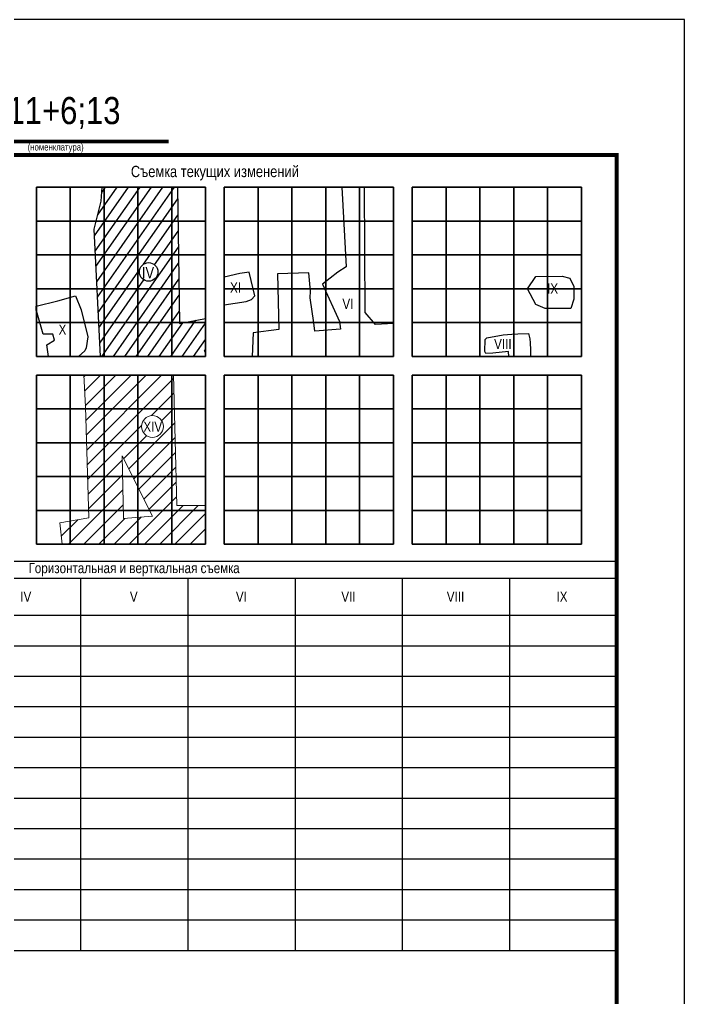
# Model space of a CAD drawing. Header units: millimetres. Extents: x 5990 to 6530, y 11480 to 11770.
# Drawn here: x 6431.8 to 6530, y 11625.4 to 11770 of the extents above; entities that cross this region are included whole.
import ezdxf
from ezdxf.enums import TextEntityAlignment as Align

# ---------------------------------------------------------------- set-up
doc = ezdxf.new("R2010")
doc.units = ezdxf.units.MM
doc.layers.add('01 ПЛАНШЕТ', color=7, linetype='Continuous')
doc.styles.add('Р-131', font='ARIALN.TTF')

msp = doc.modelspace()

# ---------------------------------------------------------------- hatches: boundary and pattern name
at = {"layer": '01 ПЛАНШЕТ', "lineweight": 25}
h = msp.add_hatch(dxfattribs=at)
h.set_pattern_fill('ANSI31', color=4, scale=11.1, angle=10, style=0)
h.set_pattern_definition([(55, (-708.539, -1286.175), (-1.13657346, 0.7958373), [])])
h.paths.add_polyline_path([(6459.29, 11720.25), (6443.76, 11720.25), (6442.84, 11739.02), (6443.9, 11743.17), (6444.04, 11745.23), (6455.16, 11745.23), (6455.44, 11725.11), (6459.29, 11725.84), (6459.29, 11721.14), (6459.08, 11721.1), (6459.29, 11720.72)])
edge = h.paths.add_edge_path(flags=16)
edge.add_arc((6450.89, 11732.72), 1.37, 0, 360)
at = {"layer": '01 ПЛАНШЕТ', "lineweight": 15}
h = msp.add_hatch(dxfattribs=at)
h.set_pattern_fill('ANSI31', color=225, scale=0.5)
h.paths.add_polyline_path([(6441.31, 11717.5), (6441.54, 11712.78), (6442.05, 11696.41), (6437.75, 11695.65), (6438.11, 11692.5), (6459.29, 11692.5), (6459.29, 11698.2), (6455.04, 11698.2), (6454.56, 11717.5)])
h.paths.add_polyline_path([(6447.15, 11696.3), (6451.46, 11696.62), (6447, 11705.57)], flags=16)
edge = h.paths.add_edge_path(flags=16)
edge.add_arc((6451.45, 11709.89), 1.62, 0, 360)

# ---------------------------------------------------------------- linework, layer by layer
at = {"layer": '01 ПЛАНШЕТ', "color": 7}
for points in [[(6260, 11480), (6530, 11480), (6530, 11770), (6260, 11770)], [(6434.31, 11745.23), (6439.31, 11745.23), (6439.31, 11740.23), (6434.31, 11740.23)], [(6439.31, 11745.23), (6444.3, 11745.23), (6444.3, 11740.23), (6439.31, 11740.23)], [(6444.3, 11745.23), (6449.3, 11745.23), (6449.3, 11740.23), (6444.3, 11740.23)], [(6449.3, 11745.23), (6454.29, 11745.23), (6454.29, 11740.23), (6449.3, 11740.23)], [(6454.29, 11745.23), (6459.29, 11745.23), (6459.29, 11740.23), (6454.29, 11740.23)], [(6462.06, 11745.23), (6467.06, 11745.23), (6467.06, 11740.23), (6462.06, 11740.23)], [(6467.06, 11745.23), (6472.05, 11745.23), (6472.05, 11740.23), (6467.06, 11740.23)], [(6472.05, 11745.23), (6477.05, 11745.23), (6477.05, 11740.23), (6472.05, 11740.23)], [(6477.05, 11745.23), (6482.04, 11745.23), (6482.04, 11740.23), (6477.05, 11740.23)], [(6482.04, 11745.23), (6487.04, 11745.23), (6487.04, 11740.23), (6482.04, 11740.23)], [(6489.81, 11745.23), (6494.81, 11745.23), (6494.81, 11740.23), (6489.81, 11740.23)], [(6494.81, 11745.23), (6499.8, 11745.23), (6499.8, 11740.23), (6494.81, 11740.23)], [(6499.8, 11745.23), (6504.8, 11745.23), (6504.8, 11740.23), (6499.8, 11740.23)], [(6504.8, 11745.23), (6509.79, 11745.23), (6509.79, 11740.23), (6504.8, 11740.23)], [(6509.79, 11745.23), (6514.79, 11745.23), (6514.79, 11740.23), (6509.79, 11740.23)], [(6434.31, 11740.23), (6439.31, 11740.23), (6439.31, 11735.24), (6434.31, 11735.24)], [(6439.31, 11740.23), (6444.3, 11740.23), (6444.3, 11735.24), (6439.31, 11735.24)], [(6444.3, 11740.23), (6449.3, 11740.23), (6449.3, 11735.24), (6444.3, 11735.24)], [(6449.3, 11740.23), (6454.29, 11740.23), (6454.29, 11735.24), (6449.3, 11735.24)], [(6454.29, 11740.23), (6459.29, 11740.23), (6459.29, 11735.24), (6454.29, 11735.24)], [(6462.06, 11740.23), (6467.06, 11740.23), (6467.06, 11735.24), (6462.06, 11735.24)], [(6467.06, 11740.23), (6472.05, 11740.23), (6472.05, 11735.24), (6467.06, 11735.24)], [(6472.05, 11740.23), (6477.05, 11740.23), (6477.05, 11735.24), (6472.05, 11735.24)], [(6477.05, 11740.23), (6482.04, 11740.23), (6482.04, 11735.24), (6477.05, 11735.24)], [(6482.04, 11740.23), (6487.04, 11740.23), (6487.04, 11735.24), (6482.04, 11735.24)], [(6489.81, 11740.23), (6494.81, 11740.23), (6494.81, 11735.24), (6489.81, 11735.24)], [(6494.81, 11740.23), (6499.8, 11740.23), (6499.8, 11735.24), (6494.81, 11735.24)], [(6499.8, 11740.23), (6504.8, 11740.23), (6504.8, 11735.24), (6499.8, 11735.24)], [(6504.8, 11740.23), (6509.79, 11740.23), (6509.79, 11735.24), (6504.8, 11735.24)], [(6509.79, 11740.23), (6514.79, 11740.23), (6514.79, 11735.24), (6509.79, 11735.24)], [(6434.31, 11735.24), (6439.31, 11735.24), (6439.31, 11730.24), (6434.31, 11730.24)], [(6439.31, 11735.24), (6444.3, 11735.24), (6444.3, 11730.24), (6439.31, 11730.24)], [(6444.3, 11735.24), (6449.3, 11735.24), (6449.3, 11730.24), (6444.3, 11730.24)], [(6449.3, 11735.24), (6454.29, 11735.24), (6454.29, 11730.24), (6449.3, 11730.24)], [(6454.29, 11735.24), (6459.29, 11735.24), (6459.29, 11730.24), (6454.29, 11730.24)], [(6462.06, 11735.24), (6467.06, 11735.24), (6467.06, 11730.24), (6462.06, 11730.24)], [(6467.06, 11735.24), (6472.05, 11735.24), (6472.05, 11730.24), (6467.06, 11730.24)], [(6472.05, 11735.24), (6477.05, 11735.24), (6477.05, 11730.24), (6472.05, 11730.24)], [(6477.05, 11735.24), (6482.04, 11735.24), (6482.04, 11730.24), (6477.05, 11730.24)], [(6482.04, 11735.24), (6487.04, 11735.24), (6487.04, 11730.24), (6482.04, 11730.24)], [(6489.81, 11735.24), (6494.81, 11735.24), (6494.81, 11730.24), (6489.81, 11730.24)], [(6494.81, 11735.24), (6499.8, 11735.24), (6499.8, 11730.24), (6494.81, 11730.24)], [(6499.8, 11735.24), (6504.8, 11735.24), (6504.8, 11730.24), (6499.8, 11730.24)], [(6504.8, 11735.24), (6509.79, 11735.24), (6509.79, 11730.24), (6504.8, 11730.24)], [(6509.79, 11735.24), (6514.79, 11735.24), (6514.79, 11730.24), (6509.79, 11730.24)], [(6434.31, 11730.24), (6439.31, 11730.24), (6439.31, 11725.25), (6434.31, 11725.25)], [(6439.31, 11730.24), (6444.3, 11730.24), (6444.3, 11725.25), (6439.31, 11725.25)], [(6444.3, 11730.24), (6449.3, 11730.24), (6449.3, 11725.25), (6444.3, 11725.25)], [(6449.3, 11730.24), (6454.29, 11730.24), (6454.29, 11725.25), (6449.3, 11725.25)], [(6454.29, 11730.24), (6459.29, 11730.24), (6459.29, 11725.25), (6454.29, 11725.25)], [(6462.06, 11730.24), (6467.06, 11730.24), (6467.06, 11725.25), (6462.06, 11725.25)], [(6467.06, 11730.24), (6472.05, 11730.24), (6472.05, 11725.25), (6467.06, 11725.25)], [(6472.05, 11730.24), (6477.05, 11730.24), (6477.05, 11725.25), (6472.05, 11725.25)], [(6477.05, 11730.24), (6482.04, 11730.24), (6482.04, 11725.25), (6477.05, 11725.25)], [(6482.04, 11730.24), (6487.04, 11730.24), (6487.04, 11725.25), (6482.04, 11725.25)], [(6489.81, 11730.24), (6494.81, 11730.24), (6494.81, 11725.25), (6489.81, 11725.25)], [(6494.81, 11730.24), (6499.8, 11730.24), (6499.8, 11725.25), (6494.81, 11725.25)], [(6499.8, 11730.24), (6504.8, 11730.24), (6504.8, 11725.25), (6499.8, 11725.25)], [(6504.8, 11730.24), (6509.79, 11730.24), (6509.79, 11725.25), (6504.8, 11725.25)], [(6509.79, 11730.24), (6514.79, 11730.24), (6514.79, 11725.25), (6509.79, 11725.25)], [(6434.31, 11725.25), (6439.31, 11725.25), (6439.31, 11720.25), (6434.31, 11720.25)], [(6439.31, 11725.25), (6444.3, 11725.25), (6444.3, 11720.25), (6439.31, 11720.25)], [(6444.3, 11725.25), (6449.3, 11725.25), (6449.3, 11720.25), (6444.3, 11720.25)], [(6449.3, 11725.25), (6454.29, 11725.25), (6454.29, 11720.25), (6449.3, 11720.25)], [(6454.29, 11725.25), (6459.29, 11725.25), (6459.29, 11720.25), (6454.29, 11720.25)], [(6462.06, 11725.25), (6467.06, 11725.25), (6467.06, 11720.25), (6462.06, 11720.25)], [(6467.06, 11725.25), (6472.05, 11725.25), (6472.05, 11720.25), (6467.06, 11720.25)], [(6472.05, 11725.25), (6477.05, 11725.25), (6477.05, 11720.25), (6472.05, 11720.25)], [(6477.05, 11725.25), (6482.04, 11725.25), (6482.04, 11720.25), (6477.05, 11720.25)], [(6482.04, 11725.25), (6487.04, 11725.25), (6487.04, 11720.25), (6482.04, 11720.25)], [(6489.81, 11725.25), (6494.81, 11725.25), (6494.81, 11720.25), (6489.81, 11720.25)], [(6494.81, 11725.25), (6499.8, 11725.25), (6499.8, 11720.25), (6494.81, 11720.25)], [(6499.8, 11725.25), (6504.8, 11725.25), (6504.8, 11720.25), (6499.8, 11720.25)], [(6504.8, 11725.25), (6509.79, 11725.25), (6509.79, 11720.25), (6504.8, 11720.25)], [(6509.79, 11725.25), (6514.79, 11725.25), (6514.79, 11720.25), (6509.79, 11720.25)], [(6434.31, 11717.48), (6439.31, 11717.48), (6439.31, 11712.48), (6434.31, 11712.48)], [(6439.31, 11717.48), (6444.3, 11717.48), (6444.3, 11712.48), (6439.31, 11712.48)], [(6444.3, 11717.48), (6449.3, 11717.48), (6449.3, 11712.48), (6444.3, 11712.48)], [(6449.3, 11717.48), (6454.29, 11717.48), (6454.29, 11712.48), (6449.3, 11712.48)], [(6454.29, 11717.48), (6459.29, 11717.48), (6459.29, 11712.48), (6454.29, 11712.48)], [(6462.06, 11717.48), (6467.06, 11717.48), (6467.06, 11712.48), (6462.06, 11712.48)], [(6467.06, 11717.48), (6472.05, 11717.48), (6472.05, 11712.48), (6467.06, 11712.48)], [(6472.05, 11717.48), (6477.05, 11717.48), (6477.05, 11712.48), (6472.05, 11712.48)], [(6477.05, 11717.48), (6482.04, 11717.48), (6482.04, 11712.48), (6477.05, 11712.48)], [(6482.04, 11717.48), (6487.04, 11717.48), (6487.04, 11712.48), (6482.04, 11712.48)], [(6489.81, 11717.48), (6494.81, 11717.48), (6494.81, 11712.48), (6489.81, 11712.48)], [(6494.81, 11717.48), (6499.8, 11717.48), (6499.8, 11712.48), (6494.81, 11712.48)], [(6499.8, 11717.48), (6504.8, 11717.48), (6504.8, 11712.48), (6499.8, 11712.48)], [(6504.8, 11717.48), (6509.79, 11717.48), (6509.79, 11712.48), (6504.8, 11712.48)], [(6509.79, 11717.48), (6514.79, 11717.48), (6514.79, 11712.48), (6509.79, 11712.48)], [(6434.31, 11712.48), (6439.31, 11712.48), (6439.31, 11707.49), (6434.31, 11707.49)], [(6439.31, 11712.48), (6444.3, 11712.48), (6444.3, 11707.49), (6439.31, 11707.49)], [(6444.3, 11712.48), (6449.3, 11712.48), (6449.3, 11707.49), (6444.3, 11707.49)], [(6449.3, 11712.48), (6454.29, 11712.48), (6454.29, 11707.49), (6449.3, 11707.49)], [(6454.29, 11712.48), (6459.29, 11712.48), (6459.29, 11707.49), (6454.29, 11707.49)], [(6462.06, 11712.48), (6467.06, 11712.48), (6467.06, 11707.49), (6462.06, 11707.49)], [(6467.06, 11712.48), (6472.05, 11712.48), (6472.05, 11707.49), (6467.06, 11707.49)], [(6472.05, 11712.48), (6477.05, 11712.48), (6477.05, 11707.49), (6472.05, 11707.49)], [(6477.05, 11712.48), (6482.04, 11712.48), (6482.04, 11707.49), (6477.05, 11707.49)], [(6482.04, 11712.48), (6487.04, 11712.48), (6487.04, 11707.49), (6482.04, 11707.49)], [(6489.81, 11712.48), (6494.81, 11712.48), (6494.81, 11707.49), (6489.81, 11707.49)], [(6494.81, 11712.48), (6499.8, 11712.48), (6499.8, 11707.49), (6494.81, 11707.49)], [(6499.8, 11712.48), (6504.8, 11712.48), (6504.8, 11707.49), (6499.8, 11707.49)], [(6504.8, 11712.48), (6509.79, 11712.48), (6509.79, 11707.49), (6504.8, 11707.49)], [(6509.79, 11712.48), (6514.79, 11712.48), (6514.79, 11707.49), (6509.79, 11707.49)], [(6434.31, 11707.49), (6439.31, 11707.49), (6439.31, 11702.49), (6434.31, 11702.49)], [(6439.31, 11707.49), (6444.3, 11707.49), (6444.3, 11702.49), (6439.31, 11702.49)], [(6444.3, 11707.49), (6449.3, 11707.49), (6449.3, 11702.49), (6444.3, 11702.49)], [(6449.3, 11707.49), (6454.29, 11707.49), (6454.29, 11702.49), (6449.3, 11702.49)], [(6454.29, 11707.49), (6459.29, 11707.49), (6459.29, 11702.49), (6454.29, 11702.49)], [(6462.06, 11707.49), (6467.06, 11707.49), (6467.06, 11702.49), (6462.06, 11702.49)], [(6467.06, 11707.49), (6472.05, 11707.49), (6472.05, 11702.49), (6467.06, 11702.49)], [(6472.05, 11707.49), (6477.05, 11707.49), (6477.05, 11702.49), (6472.05, 11702.49)], [(6477.05, 11707.49), (6482.04, 11707.49), (6482.04, 11702.49), (6477.05, 11702.49)], [(6482.04, 11707.49), (6487.04, 11707.49), (6487.04, 11702.49), (6482.04, 11702.49)], [(6489.81, 11707.49), (6494.81, 11707.49), (6494.81, 11702.49), (6489.81, 11702.49)], [(6494.81, 11707.49), (6499.8, 11707.49), (6499.8, 11702.49), (6494.81, 11702.49)], [(6499.8, 11707.49), (6504.8, 11707.49), (6504.8, 11702.49), (6499.8, 11702.49)], [(6504.8, 11707.49), (6509.79, 11707.49), (6509.79, 11702.49), (6504.8, 11702.49)], [(6509.79, 11707.49), (6514.79, 11707.49), (6514.79, 11702.49), (6509.79, 11702.49)], [(6434.31, 11702.49), (6439.31, 11702.49), (6439.31, 11697.5), (6434.31, 11697.5)], [(6439.31, 11702.49), (6444.3, 11702.49), (6444.3, 11697.5), (6439.31, 11697.5)], [(6444.3, 11702.49), (6449.3, 11702.49), (6449.3, 11697.5), (6444.3, 11697.5)], [(6449.3, 11702.49), (6454.29, 11702.49), (6454.29, 11697.5), (6449.3, 11697.5)], [(6454.29, 11702.49), (6459.29, 11702.49), (6459.29, 11697.5), (6454.29, 11697.5)], [(6462.06, 11702.49), (6467.06, 11702.49), (6467.06, 11697.5), (6462.06, 11697.5)], [(6467.06, 11702.49), (6472.05, 11702.49), (6472.05, 11697.5), (6467.06, 11697.5)], [(6472.05, 11702.49), (6477.05, 11702.49), (6477.05, 11697.5), (6472.05, 11697.5)], [(6477.05, 11702.49), (6482.04, 11702.49), (6482.04, 11697.5), (6477.05, 11697.5)], [(6482.04, 11702.49), (6487.04, 11702.49), (6487.04, 11697.5), (6482.04, 11697.5)], [(6489.81, 11702.49), (6494.81, 11702.49), (6494.81, 11697.5), (6489.81, 11697.5)], [(6494.81, 11702.49), (6499.8, 11702.49), (6499.8, 11697.5), (6494.81, 11697.5)], [(6499.8, 11702.49), (6504.8, 11702.49), (6504.8, 11697.5), (6499.8, 11697.5)], [(6504.8, 11702.49), (6509.79, 11702.49), (6509.79, 11697.5), (6504.8, 11697.5)], [(6509.79, 11702.49), (6514.79, 11702.49), (6514.79, 11697.5), (6509.79, 11697.5)], [(6434.31, 11697.5), (6439.31, 11697.5), (6439.31, 11692.5), (6434.31, 11692.5)], [(6439.31, 11697.5), (6444.3, 11697.5), (6444.3, 11692.5), (6439.31, 11692.5)], [(6444.3, 11697.5), (6449.3, 11697.5), (6449.3, 11692.5), (6444.3, 11692.5)], [(6449.3, 11697.5), (6454.29, 11697.5), (6454.29, 11692.5), (6449.3, 11692.5)], [(6454.29, 11697.5), (6459.29, 11697.5), (6459.29, 11692.5), (6454.29, 11692.5)], [(6462.06, 11697.5), (6467.06, 11697.5), (6467.06, 11692.5), (6462.06, 11692.5)], [(6467.06, 11697.5), (6472.05, 11697.5), (6472.05, 11692.5), (6467.06, 11692.5)], [(6472.05, 11697.5), (6477.05, 11697.5), (6477.05, 11692.5), (6472.05, 11692.5)], [(6477.05, 11697.5), (6482.04, 11697.5), (6482.04, 11692.5), (6477.05, 11692.5)], [(6482.04, 11697.5), (6487.04, 11697.5), (6487.04, 11692.5), (6482.04, 11692.5)], [(6489.81, 11697.5), (6494.81, 11697.5), (6494.81, 11692.5), (6489.81, 11692.5)], [(6494.81, 11697.5), (6499.8, 11697.5), (6499.8, 11692.5), (6494.81, 11692.5)], [(6499.8, 11697.5), (6504.8, 11697.5), (6504.8, 11692.5), (6499.8, 11692.5)], [(6504.8, 11697.5), (6509.79, 11697.5), (6509.79, 11692.5), (6504.8, 11692.5)], [(6509.79, 11697.5), (6514.79, 11697.5), (6514.79, 11692.5), (6509.79, 11692.5)]]:
    msp.add_lwpolyline(points, close=True, dxfattribs=at)
for points, const_width in [([(6421.21, 11751.99), (6453.82, 11751.99)], 0.5), ([(6270, 11500), (6520, 11500), (6520, 11750), (6270, 11750), (6270, 11500)], 0.6)]:
    msp.add_lwpolyline(points, dxfattribs=dict(at, const_width=const_width))
for points in [[(6434.31, 11720.25), (6459.29, 11720.25), (6459.29, 11745.23), (6434.31, 11745.23), (6434.31, 11720.25)], [(6459.29, 11720.25), (6443.76, 11720.25), (6442.84, 11739.02), (6443.9, 11743.17), (6444.04, 11745.23), (6455.16, 11745.23), (6455.44, 11725.11), (6459.29, 11725.84), (6459.29, 11721.14), (6459.08, 11721.1), (6459.29, 11720.72), (6459.29, 11720.25)], [(6462.06, 11720.25), (6487.04, 11720.25), (6487.04, 11745.23), (6462.06, 11745.23), (6462.06, 11720.25)], [(6489.81, 11720.25), (6514.79, 11720.25), (6514.79, 11745.23), (6489.81, 11745.23), (6489.81, 11720.25)], [(6434.31, 11692.5), (6459.29, 11692.5), (6459.29, 11717.48), (6434.31, 11717.48), (6434.31, 11692.5)], [(6462.06, 11692.5), (6487.04, 11692.5), (6487.04, 11717.48), (6462.06, 11717.48), (6462.06, 11692.5)], [(6489.81, 11692.5), (6514.79, 11692.5), (6514.79, 11717.48), (6489.81, 11717.48), (6489.81, 11692.5)], [(6350, 11682), (6350, 11690), (6520, 11690)], [(6377.5, 11687.5), (6520, 11687.5)], [(6440.83, 11687.5), (6440.83, 11632.5)], [(6456.67, 11687.5), (6456.67, 11632.5)], [(6472.5, 11687.5), (6472.5, 11632.5)], [(6488.33, 11687.5), (6488.33, 11632.5)], [(6504.17, 11687.5), (6504.17, 11632.5)], [(6350, 11682), (6520, 11682)], [(6350, 11677.5), (6520, 11677.5)], [(6350, 11673), (6520, 11673)], [(6350, 11668.5), (6520, 11668.5)], [(6350, 11664), (6520, 11664)], [(6350, 11659.5), (6520, 11659.5)], [(6350, 11655), (6520, 11655)], [(6350, 11650.5), (6520, 11650.5)], [(6350, 11646), (6520, 11646)], [(6350, 11641.5), (6520, 11641.5)], [(6350, 11637), (6520, 11637)], [(6350, 11632.5), (6520, 11632.5)]]:
    msp.add_lwpolyline(points, dxfattribs=at)
at = {"layer": '01 ПЛАНШЕТ', "color": 6, "lineweight": 30}
msp.add_lwpolyline([(6487.06, 11720.25), (6487.06, 11720.25), (6487.06, 11725.1), (6484.37, 11724.96), (6482.86, 11726.74), (6482.78, 11745.25), (6479.4, 11745.25), (6480.03, 11733.49), (6478.8, 11732.7), (6476.55, 11730.91), (6479.07, 11725.38), (6479.21, 11724.28), (6475.45, 11723.97), (6475.28, 11725.18), (6474.75, 11728.87), (6474.79, 11729.9), (6474.52, 11732.58), (6469.91, 11732.46), (6470.13, 11724.21), (6466.31, 11723.74), (6466.19, 11720.25), (6487.06, 11720.25), (6487.06, 11720.25), (6487.06, 11720.25)], dxfattribs=at)
at = {"layer": '01 ПЛАНШЕТ', "color": 5, "lineweight": 30}
msp.add_lwpolyline([(6462.06, 11727.88), (6463.65, 11728.12), (6465.3, 11728.34), (6465.67, 11728.52), (6466.09, 11728.67), (6466.57, 11729.17), (6465.73, 11732.67), (6464.36, 11732.49), (6462.06, 11731.94)], close=True, dxfattribs=at)
at = {"layer": '01 ПЛАНШЕТ', "color": 94, "lineweight": 30}
msp.add_lwpolyline([(6513.21, 11727.33), (6509.44, 11727.33), (6508.08, 11727.91), (6506.85, 11730.22), (6508.05, 11732.06), (6511.97, 11732.09), (6513.07, 11731.79), (6513.66, 11730.56), (6513.69, 11728.7)], close=True, dxfattribs=at)
at = {"layer": '01 ПЛАНШЕТ', "color": 2, "lineweight": 30}
msp.add_lwpolyline([(6436.1, 11720.25), (6436.1, 11720.25), (6435.84, 11721.95), (6436.98, 11722.63), (6436.74, 11723.51), (6435.31, 11723.51), (6434.41, 11726.63), (6434.29, 11727.07), (6434.29, 11727.68), (6434.29, 11727.68), (6437.5, 11728.46), (6440.08, 11729.17), (6440.91, 11727.11), (6441.9, 11723.13), (6441.9, 11723.13), (6441.64, 11721.53), (6441.46, 11721.08), (6440.55, 11720.25), (6436.1, 11720.25), (6436.1, 11720.25)], close=True, dxfattribs=at)
at = {"layer": '01 ПЛАНШЕТ', "color": 4, "lineweight": 30}
msp.add_lwpolyline([(6507.28, 11720.25), (6504.08, 11720.25), (6504.03, 11720.96), (6501.7, 11720.72), (6500.68, 11720.68), (6500.55, 11720.95), (6500.6, 11722.74), (6500.81, 11723), (6503.24, 11723.45), (6504.53, 11723.53), (6505.41, 11723.56), (6506.99, 11723.64), (6507.15, 11722.85), (6507.2, 11722.27), (6507.29, 11721.2)], close=True, dxfattribs=at)
at = {"layer": '01 ПЛАНШЕТ', "color": 225, "lineweight": 15}
for points in [[(6441.31, 11717.5), (6441.54, 11712.78), (6442.05, 11696.41), (6437.75, 11695.65), (6438.11, 11692.5), (6459.29, 11692.5), (6459.29, 11698.2), (6455.04, 11698.2), (6454.56, 11717.5), (6441.31, 11717.5)], [(6447.15, 11696.3), (6451.46, 11696.62), (6447, 11705.57), (6447.15, 11696.3)]]:
    msp.add_lwpolyline(points, dxfattribs=at)
at = {"layer": '01 ПЛАНШЕТ'}
msp.add_circle((6450.89, 11732.72), 1.37, dxfattribs=at)
at = {"layer": '01 ПЛАНШЕТ', "color": 225, "lineweight": 15}
msp.add_circle((6451.45, 11709.89), 1.62, dxfattribs=at)

# ---------------------------------------------------------------- texts
at = {"layer": '01 ПЛАНШЕТ', "color": 7, "style": 'Р-131'}
msp.add_text('+11+6;13', height=4, dxfattribs=at).set_placement((6437.05, 11754.56), align=Align.CENTER)
for s, height, p in [('IV', 1.665, (6449.89, 11731.78)), ('XI', 1.5, (6462.91, 11729.66)), ('IX', 1.5, (6509.72, 11729.52)), ('VI', 1.5, (6479.5, 11727.25)), ('X', 1.5, (6437.59, 11723.45)), ('VIII', 1.5, (6501.9, 11721.33)), ('XIV', 1.5, (6450.11, 11709.1)), ('IV', 1.5, (6431.94, 11684)), ('V', 1.5, (6448.12, 11684)), ('VI', 1.5, (6463.77, 11684)), ('VII', 1.5, (6479.34, 11684)), ('VIII', 1.5, (6494.91, 11684)), ('IX', 1.5, (6511.11, 11684))]:
    msp.add_text(s, height=height, dxfattribs=at).set_placement(p)
for s, insert, char_height, width, attachment_point in [('(номенклатура)', (6437.16, 11751.66), 1, 23.6059, 2), ('Съемка текущих изменений', (6460.67, 11747.31), 1.665, 108.225, 5), ('Горизонтальная и верткальная съемка', (6448.75, 11688.75), 1.5, 142.5, 5)]:
    msp.add_mtext(s, dxfattribs=dict(at, insert=insert, char_height=char_height, width=width, attachment_point=attachment_point))

doc.saveas('drawing.dxf')
